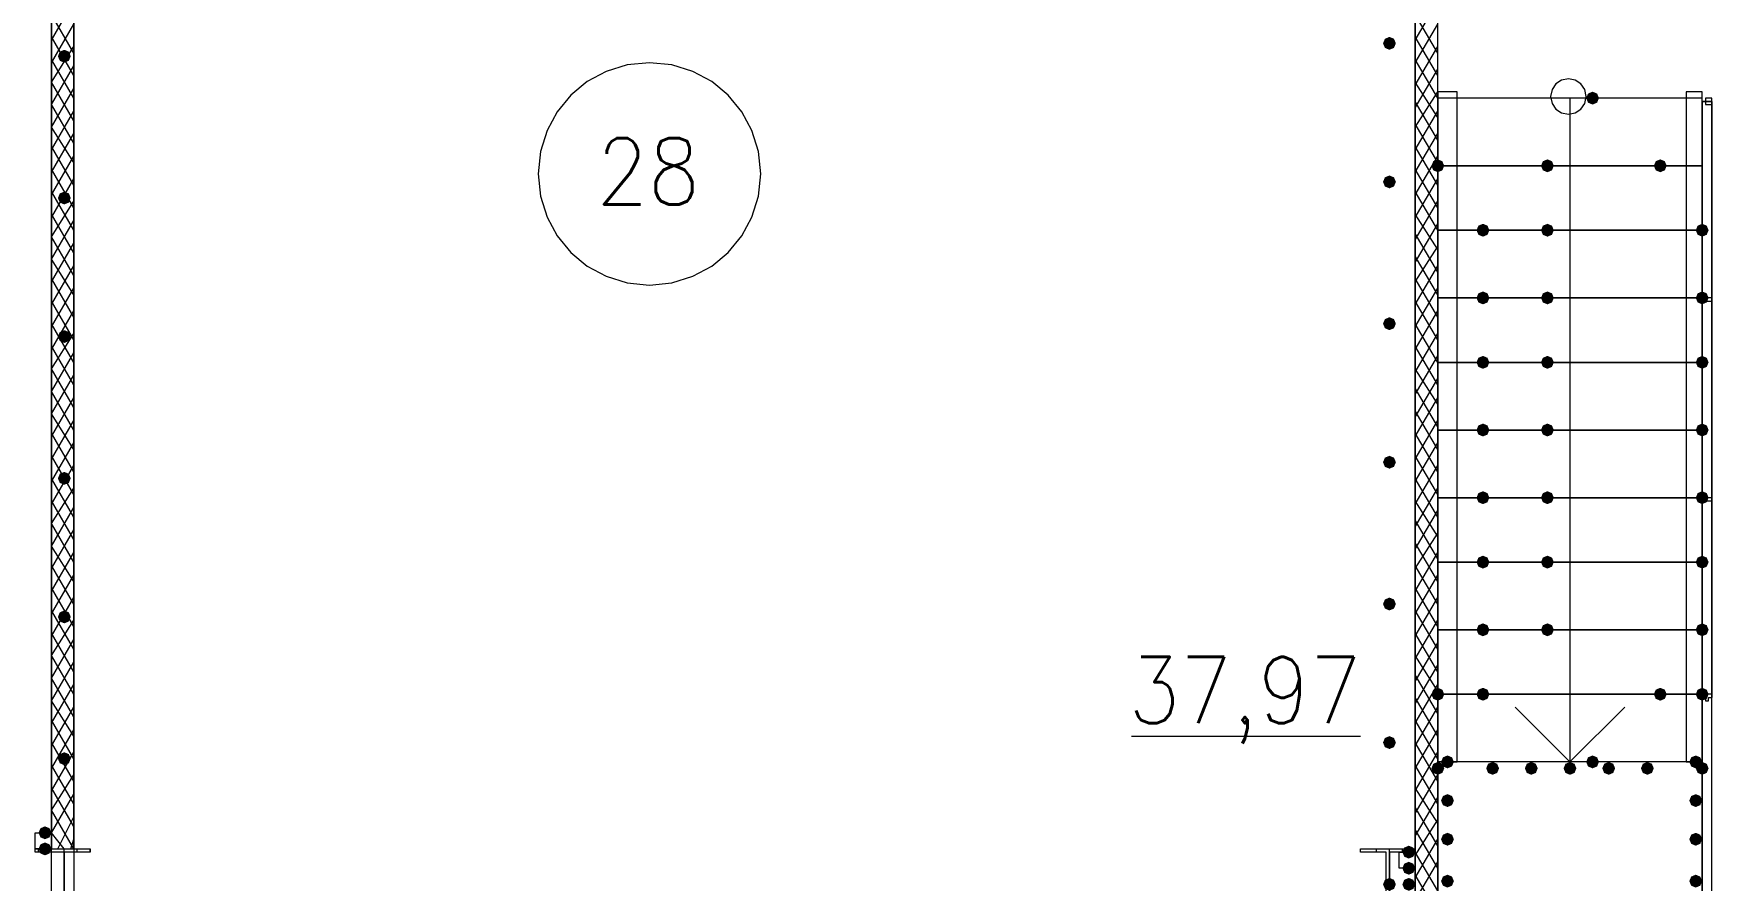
# Model space of a CAD drawing. Header units: millimetres. Extents: x 0 to 420, y 0 to 297.
# Drawn here: x 225.45 to 247.57, y 204.44 to 215.56 of the extents above; entities that cross this region are included whole.
import ezdxf

# ---------------------------------------------------------------- set-up
doc = ezdxf.new("R2010")
doc.units = ezdxf.units.MM
doc.styles.get("Standard").update_dxf_attribs({"font": 'STANDARD'})

msp = doc.modelspace()

# ---------------------------------------------------------------- hatches: boundary and pattern name
for color, points in [(7, [(243.332, 215.434333), (243.307129, 215.374537), (243.247333, 215.349667), (243.187537, 215.374537), (243.162667, 215.434333), (243.187537, 215.494129), (243.247333, 215.519), (243.307129, 215.494129)]), (7, [(225.933, 215.265), (225.908129, 215.205204), (225.848333, 215.180333), (225.788537, 215.205204), (225.763667, 215.265), (225.788537, 215.324796), (225.848333, 215.349667), (225.908129, 215.324796)]), (254, [(245.999, 214.714667), (245.974129, 214.654871), (245.914333, 214.63), (245.854537, 214.654871), (245.829667, 214.714667), (245.854537, 214.774462), (245.914333, 214.799333), (245.974129, 214.774463)]), (254, [(243.967, 213.825667), (243.942129, 213.765871), (243.882333, 213.741), (243.822538, 213.765871), (243.797667, 213.825667), (243.822537, 213.885462), (243.882333, 213.910333), (243.942129, 213.885463)]), (254, [(243.967, 213.825667), (243.942129, 213.765871), (243.882333, 213.741), (243.822538, 213.765871), (243.797667, 213.825667), (243.822537, 213.885462), (243.882333, 213.910333), (243.942129, 213.885463)]), (254, [(245.406333, 213.825667), (245.381463, 213.765871), (245.321667, 213.741), (245.261871, 213.765871), (245.237, 213.825667), (245.261871, 213.885462), (245.321667, 213.910333), (245.381462, 213.885463)]), (254, [(246.888, 213.825667), (246.863129, 213.765871), (246.803333, 213.741), (246.743538, 213.765871), (246.718667, 213.825667), (246.743537, 213.885462), (246.803333, 213.910333), (246.863129, 213.885463)]), (7, [(243.332, 213.614), (243.307129, 213.554204), (243.247333, 213.529333), (243.187537, 213.554204), (243.162667, 213.614), (243.187537, 213.673796), (243.247333, 213.698667), (243.307129, 213.673796)]), (7, [(225.933, 213.402333), (225.908129, 213.342537), (225.848333, 213.317667), (225.788537, 213.342537), (225.763667, 213.402333), (225.788537, 213.462129), (225.848333, 213.487), (225.908129, 213.462129)]), (254, [(244.559667, 212.979), (244.534796, 212.919204), (244.475, 212.894333), (244.415204, 212.919204), (244.390333, 212.979), (244.415204, 213.038796), (244.475, 213.063667), (244.534796, 213.038796)]), (254, [(245.406333, 212.979), (245.381463, 212.919204), (245.321667, 212.894333), (245.261871, 212.919204), (245.237, 212.979), (245.261871, 213.038796), (245.321667, 213.063667), (245.381462, 213.038796)]), (254, [(247.438333, 212.979), (247.413462, 212.919204), (247.353667, 212.894333), (247.293871, 212.919204), (247.269, 212.979), (247.293871, 213.038796), (247.353667, 213.063667), (247.413462, 213.038796)]), (254, [(244.559667, 212.09), (244.534796, 212.030204), (244.475, 212.005333), (244.415204, 212.030204), (244.390333, 212.09), (244.415204, 212.149796), (244.475, 212.174667), (244.534796, 212.149796)]), (254, [(245.406333, 212.09), (245.381463, 212.030204), (245.321667, 212.005333), (245.261871, 212.030204), (245.237, 212.09), (245.261871, 212.149796), (245.321667, 212.174667), (245.381462, 212.149796)]), (254, [(247.438333, 212.09), (247.413462, 212.030204), (247.353667, 212.005333), (247.293871, 212.030204), (247.269, 212.09), (247.293871, 212.149796), (247.353667, 212.174667), (247.413462, 212.149796)]), (254, [(247.438333, 212.09), (247.413462, 212.030204), (247.353667, 212.005333), (247.293871, 212.030204), (247.269, 212.09), (247.293871, 212.149796), (247.353667, 212.174667), (247.413462, 212.149796)]), (7, [(243.332, 211.751333), (243.307129, 211.691537), (243.247333, 211.666667), (243.187537, 211.691537), (243.162667, 211.751333), (243.187537, 211.811129), (243.247333, 211.836), (243.307129, 211.811129)]), (7, [(225.933, 211.582), (225.908129, 211.522204), (225.848333, 211.497333), (225.788537, 211.522204), (225.763667, 211.582), (225.788537, 211.641796), (225.848333, 211.666667), (225.908129, 211.641796)]), (254, [(244.559667, 211.243333), (244.534796, 211.183538), (244.475, 211.158667), (244.415204, 211.183538), (244.390333, 211.243333), (244.415204, 211.303129), (244.475, 211.328), (244.534796, 211.303129)]), (254, [(245.406333, 211.243333), (245.381463, 211.183538), (245.321667, 211.158667), (245.261871, 211.183538), (245.237, 211.243333), (245.261871, 211.303129), (245.321667, 211.328), (245.381462, 211.303129)]), (254, [(247.438333, 211.243333), (247.413462, 211.183538), (247.353667, 211.158667), (247.293871, 211.183538), (247.269, 211.243333), (247.293871, 211.303129), (247.353667, 211.328), (247.413462, 211.303129)]), (254, [(244.559667, 210.354333), (244.534796, 210.294537), (244.475, 210.269667), (244.415204, 210.294537), (244.390333, 210.354333), (244.415204, 210.414129), (244.475, 210.439), (244.534796, 210.414129)]), (254, [(245.406333, 210.354333), (245.381463, 210.294537), (245.321667, 210.269667), (245.261871, 210.294537), (245.237, 210.354333), (245.261871, 210.414129), (245.321667, 210.439), (245.381462, 210.414129)]), (254, [(247.438333, 210.354333), (247.413462, 210.294537), (247.353667, 210.269667), (247.293871, 210.294537), (247.269, 210.354333), (247.293871, 210.414129), (247.353667, 210.439), (247.413462, 210.414129)]), (7, [(243.332, 209.931), (243.307129, 209.871204), (243.247333, 209.846333), (243.187537, 209.871204), (243.162667, 209.931), (243.187537, 209.990796), (243.247333, 210.015667), (243.307129, 209.990796)]), (7, [(225.933, 209.719333), (225.908129, 209.659538), (225.848333, 209.634667), (225.788537, 209.659538), (225.763667, 209.719333), (225.788537, 209.779129), (225.848333, 209.804), (225.908129, 209.779129)]), (254, [(244.559667, 209.465333), (244.534796, 209.405537), (244.475, 209.380667), (244.415204, 209.405537), (244.390333, 209.465333), (244.415204, 209.525129), (244.475, 209.55), (244.534796, 209.525129)]), (254, [(245.406333, 209.465333), (245.381463, 209.405537), (245.321667, 209.380667), (245.261871, 209.405537), (245.237, 209.465333), (245.261871, 209.525129), (245.321667, 209.55), (245.381462, 209.525129)]), (254, [(247.438333, 209.465333), (247.413462, 209.405537), (247.353667, 209.380667), (247.293871, 209.405537), (247.269, 209.465333), (247.293871, 209.525129), (247.353667, 209.55), (247.413462, 209.525129)]), (254, [(247.438333, 209.465333), (247.413462, 209.405537), (247.353667, 209.380667), (247.293871, 209.405537), (247.269, 209.465333), (247.293871, 209.525129), (247.353667, 209.55), (247.413462, 209.525129)]), (254, [(244.559667, 208.618667), (244.534796, 208.558871), (244.475, 208.534), (244.415204, 208.558871), (244.390333, 208.618667), (244.415204, 208.678462), (244.475, 208.703333), (244.534796, 208.678463)]), (254, [(245.406333, 208.618667), (245.381463, 208.558871), (245.321667, 208.534), (245.261871, 208.558871), (245.237, 208.618667), (245.261871, 208.678462), (245.321667, 208.703333), (245.381462, 208.678463)]), (254, [(247.438333, 208.618667), (247.413462, 208.558871), (247.353667, 208.534), (247.293871, 208.558871), (247.269, 208.618667), (247.293871, 208.678462), (247.353667, 208.703333), (247.413462, 208.678463)]), (254, [(247.438333, 208.618667), (247.413462, 208.558871), (247.353667, 208.534), (247.293871, 208.558871), (247.269, 208.618667), (247.293871, 208.678462), (247.353667, 208.703333), (247.413462, 208.678463)]), (7, [(243.332, 208.068333), (243.307129, 208.008537), (243.247333, 207.983667), (243.187537, 208.008537), (243.162667, 208.068333), (243.187537, 208.128129), (243.247333, 208.153), (243.307129, 208.128129)]), (7, [(225.933, 207.899), (225.908129, 207.839204), (225.848333, 207.814333), (225.788537, 207.839204), (225.763667, 207.899), (225.788537, 207.958796), (225.848333, 207.983667), (225.908129, 207.958796)]), (254, [(244.559667, 207.729667), (244.534796, 207.669871), (244.475, 207.645), (244.415204, 207.669871), (244.390333, 207.729667), (244.415204, 207.789462), (244.475, 207.814333), (244.534796, 207.789463)]), (254, [(245.406333, 207.729667), (245.381463, 207.669871), (245.321667, 207.645), (245.261871, 207.669871), (245.237, 207.729667), (245.261871, 207.789462), (245.321667, 207.814333), (245.381462, 207.789463)]), (254, [(247.438333, 207.729667), (247.413462, 207.669871), (247.353667, 207.645), (247.293871, 207.669871), (247.269, 207.729667), (247.293871, 207.789462), (247.353667, 207.814333), (247.413462, 207.789463)]), (254, [(247.438333, 207.729667), (247.413462, 207.669871), (247.353667, 207.645), (247.293871, 207.669871), (247.269, 207.729667), (247.293871, 207.789462), (247.353667, 207.814333), (247.413462, 207.789463)]), (254, [(243.967, 206.883), (243.942129, 206.823204), (243.882333, 206.798333), (243.822538, 206.823204), (243.797667, 206.883), (243.822537, 206.942796), (243.882333, 206.967667), (243.942129, 206.942796)]), (254, [(243.967, 206.883), (243.942129, 206.823204), (243.882333, 206.798333), (243.822538, 206.823204), (243.797667, 206.883), (243.822537, 206.942796), (243.882333, 206.967667), (243.942129, 206.942796)]), (254, [(244.559667, 206.883), (244.534796, 206.823204), (244.475, 206.798333), (244.415204, 206.823204), (244.390333, 206.883), (244.415204, 206.942796), (244.475, 206.967667), (244.534796, 206.942796)]), (254, [(246.888, 206.883), (246.863129, 206.823204), (246.803333, 206.798333), (246.743538, 206.823204), (246.718667, 206.883), (246.743537, 206.942796), (246.803333, 206.967667), (246.863129, 206.942796)]), (254, [(247.438333, 206.883), (247.413462, 206.823204), (247.353667, 206.798333), (247.293871, 206.823204), (247.269, 206.883), (247.293871, 206.942796), (247.353667, 206.967667), (247.413462, 206.942796)]), (7, [(243.332, 206.248), (243.307129, 206.188204), (243.247333, 206.163333), (243.187537, 206.188204), (243.162667, 206.248), (243.187537, 206.307796), (243.247333, 206.332667), (243.307129, 206.307796)]), (7, [(225.933, 206.036333), (225.908129, 205.976537), (225.848333, 205.951667), (225.788537, 205.976537), (225.763667, 206.036333), (225.788537, 206.096129), (225.848333, 206.121), (225.908129, 206.096129)]), (7, [(243.967, 205.909333), (243.942129, 205.849538), (243.882333, 205.824667), (243.822538, 205.849538), (243.797667, 205.909333), (243.822537, 205.969129), (243.882333, 205.994), (243.942129, 205.969129)]), (7, [(244.094, 205.994), (244.069129, 205.934204), (244.009333, 205.909333), (243.949538, 205.934204), (243.924667, 205.994), (243.949537, 206.053796), (244.009333, 206.078667), (244.069129, 206.053796)]), (7, [(244.686667, 205.909333), (244.661796, 205.849538), (244.602, 205.824667), (244.542204, 205.849538), (244.517333, 205.909333), (244.542204, 205.969129), (244.602, 205.994), (244.661796, 205.969129)]), (7, [(245.194667, 205.909333), (245.169796, 205.849538), (245.11, 205.824667), (245.050204, 205.849538), (245.025333, 205.909333), (245.050204, 205.969129), (245.11, 205.994), (245.169796, 205.969129)]), (7, [(245.702667, 205.909333), (245.677796, 205.849538), (245.618, 205.824667), (245.558204, 205.849538), (245.533333, 205.909333), (245.558204, 205.969129), (245.618, 205.994), (245.677796, 205.969129)]), (254, [(245.999, 205.994), (245.974129, 205.934204), (245.914333, 205.909333), (245.854537, 205.934204), (245.829667, 205.994), (245.854537, 206.053796), (245.914333, 206.078667), (245.974129, 206.053796)]), (7, [(246.210667, 205.909333), (246.185796, 205.849538), (246.126, 205.824667), (246.066204, 205.849538), (246.041333, 205.909333), (246.066204, 205.969129), (246.126, 205.994), (246.185796, 205.969129)]), (7, [(246.718667, 205.909333), (246.693796, 205.849538), (246.634, 205.824667), (246.574204, 205.849538), (246.549333, 205.909333), (246.574204, 205.969129), (246.634, 205.994), (246.693796, 205.969129)]), (7, [(247.353667, 205.994), (247.328796, 205.934204), (247.269, 205.909333), (247.209204, 205.934204), (247.184333, 205.994), (247.209204, 206.053796), (247.269, 206.078667), (247.328796, 206.053796)]), (7, [(247.438333, 205.909333), (247.413462, 205.849538), (247.353667, 205.824667), (247.293871, 205.849538), (247.269, 205.909333), (247.293871, 205.969129), (247.353667, 205.994), (247.413462, 205.969129)]), (7, [(244.094, 205.486), (244.069129, 205.426204), (244.009333, 205.401333), (243.949538, 205.426204), (243.924667, 205.486), (243.949537, 205.545796), (244.009333, 205.570667), (244.069129, 205.545796)]), (7, [(247.353667, 205.486), (247.328796, 205.426204), (247.269, 205.401333), (247.209204, 205.426204), (247.184333, 205.486), (247.209204, 205.545796), (247.269, 205.570667), (247.328796, 205.545796)]), (7, [(225.679, 205.062667), (225.654129, 205.002871), (225.594333, 204.978), (225.534538, 205.002871), (225.509667, 205.062667), (225.534537, 205.122462), (225.594333, 205.147333), (225.654129, 205.122463)]), (7, [(244.094, 204.978), (244.069129, 204.918204), (244.009333, 204.893333), (243.949538, 204.918204), (243.924667, 204.978), (243.949537, 205.037796), (244.009333, 205.062667), (244.069129, 205.037796)]), (7, [(247.353667, 204.978), (247.328796, 204.918204), (247.269, 204.893333), (247.209204, 204.918204), (247.184333, 204.978), (247.209204, 205.037796), (247.269, 205.062667), (247.328796, 205.037796)]), (7, [(225.679, 204.851), (225.654129, 204.791204), (225.594333, 204.766333), (225.534538, 204.791204), (225.509667, 204.851), (225.534537, 204.910796), (225.594333, 204.935667), (225.654129, 204.910796)]), (7, [(243.586, 204.808667), (243.561129, 204.748871), (243.501333, 204.724), (243.441538, 204.748871), (243.416667, 204.808667), (243.441537, 204.868462), (243.501333, 204.893333), (243.561129, 204.868463)]), (7, [(243.586, 204.597), (243.561129, 204.537204), (243.501333, 204.512333), (243.441538, 204.537204), (243.416667, 204.597), (243.441537, 204.656796), (243.501333, 204.681667), (243.561129, 204.656796)]), (7, [(243.332, 204.385333), (243.307129, 204.325537), (243.247333, 204.300667), (243.187537, 204.325537), (243.162667, 204.385333), (243.187537, 204.445129), (243.247333, 204.47), (243.307129, 204.445129)]), (7, [(243.586, 204.385333), (243.561129, 204.325537), (243.501333, 204.300667), (243.441538, 204.325537), (243.416667, 204.385333), (243.441537, 204.445129), (243.501333, 204.47), (243.561129, 204.445129)]), (7, [(244.094, 204.427667), (244.069129, 204.367871), (244.009333, 204.343), (243.949538, 204.367871), (243.924667, 204.427667), (243.949537, 204.487462), (244.009333, 204.512333), (244.069129, 204.487463)]), (7, [(247.353667, 204.427667), (247.328796, 204.367871), (247.269, 204.343), (247.209204, 204.367871), (247.184333, 204.427667), (247.209204, 204.487462), (247.269, 204.512333), (247.328796, 204.487463)])]:
    msp.add_hatch(color=color).paths.add_polyline_path(points, flags=0)

# ---------------------------------------------------------------- linework, layer by layer
at = {"color": 7, "lineweight": 0}
for points in [[(394.335, 222.25), (260.265333, 222.25), (260.265333, 191.219667), (243.586, 191.219667), (243.586, 222.25), (109.516333, 222.25), (109.516333, 105.579333), (243.586, 105.579333), (243.586, 136.609667), (260.265333, 136.609667), (260.265333, 105.579333), (394.335, 105.579333)], [(243.586, 221.869), (243.586, 191.219667), (260.265333, 191.219667), (260.265333, 221.869), (393.954, 221.869), (393.954, 105.918), (260.265333, 105.918), (260.265333, 136.609667), (243.586, 136.609667), (243.586, 105.918), (109.897333, 105.918), (109.897333, 221.869)], [(225.975333, 204.851), (225.975333, 221.530333), (225.679, 221.530333), (225.679, 204.851)], [(243.882333, 214.799333), (243.882333, 214.714667), (243.882333, 205.994), (244.136333, 205.994), (244.136333, 214.714667), (244.136333, 214.799333)], [(247.142, 214.799333), (247.142, 214.714667), (247.142, 205.994), (247.353667, 205.994), (247.353667, 214.714667), (247.353667, 214.799333)], [(243.882333, 213.825667), (247.353667, 213.825667), (247.353667, 214.714667), (243.882333, 214.714667)], [(247.480667, 214.672333), (247.480667, 214.714667), (247.438333, 214.714667), (247.396, 214.714667), (247.396, 214.672333), (247.353667, 214.672333), (247.396, 214.672333), (247.396, 214.63), (247.438333, 214.63), (247.480667, 214.63)], [(247.353667, 206.840667), (247.353667, 214.672333), (247.480667, 214.672333), (247.480667, 206.840667), (247.480667, 214.672333), (247.353667, 214.672333), (247.353667, 206.840667), (247.353667, 204.216), (247.353667, 191.219667), (256.497667, 191.219667), (256.497667, 204.216), (256.497667, 206.840667), (256.497667, 214.672333), (256.370667, 214.672333), (256.370667, 206.840667), (256.370667, 204.216), (256.370667, 191.346667), (247.480667, 191.346667), (247.480667, 204.216), (247.480667, 206.840667), (247.480667, 214.672333), (247.353667, 214.672333)], [(247.353667, 206.840667), (247.353667, 214.672333), (247.480667, 214.672333), (247.480667, 206.840667), (247.480667, 214.672333), (247.353667, 214.672333)], [(243.882333, 212.979), (247.353667, 212.979), (247.353667, 213.825667), (243.882333, 213.825667)], [(243.882333, 212.09), (247.353667, 212.09), (247.353667, 212.979), (243.882333, 212.979)], [(243.882333, 211.243333), (247.353667, 211.243333), (247.353667, 212.09), (243.882333, 212.09)], [(247.353667, 212.047667), (247.480667, 212.047667), (247.480667, 212.09), (247.353667, 212.09)], [(243.882333, 210.354333), (247.353667, 210.354333), (247.353667, 211.243333), (243.882333, 211.243333)], [(243.882333, 209.465333), (247.353667, 209.465333), (247.353667, 210.354333), (243.882333, 210.354333)], [(243.882333, 208.618667), (247.353667, 208.618667), (247.353667, 209.465333), (243.882333, 209.465333)], [(247.353667, 209.423), (247.480667, 209.423), (247.480667, 209.465333), (247.353667, 209.465333)], [(243.882333, 207.729667), (247.353667, 207.729667), (247.353667, 208.618667), (243.882333, 208.618667)], [(247.353667, 206.883), (247.353667, 205.994), (243.882333, 205.994), (243.882333, 206.883), (247.353667, 206.883), (247.353667, 207.729667), (243.882333, 207.729667), (243.882333, 206.883)], [(247.480667, 206.840667), (247.480667, 206.883), (247.438333, 206.883), (247.396, 206.883), (247.353667, 206.840667), (247.396, 206.840667), (247.396, 206.798333), (247.438333, 206.798333), (247.438333, 206.840667)], [(243.882333, 203.411667), (247.353667, 203.411667), (247.353667, 205.994), (243.882333, 205.994)], [(225.679, 204.851), (225.467333, 204.851), (225.467333, 205.062667), (225.679, 205.062667), (225.679, 204.851), (225.467333, 204.851), (225.467333, 205.062667), (225.679, 205.062667)], [(226.187, 204.131333), (225.467333, 204.131333), (225.467333, 204.173667), (225.848333, 204.173667), (225.848333, 204.808667), (225.467333, 204.808667), (225.467333, 204.851), (226.187, 204.851), (226.187, 204.808667), (225.848333, 204.808667), (225.848333, 204.173667), (226.187, 204.173667)], [(243.586, 204.131333), (242.866333, 204.131333), (242.866333, 204.173667), (243.205, 204.173667), (243.205, 204.808667), (242.866333, 204.808667), (242.866333, 204.851), (243.586, 204.851), (243.586, 204.808667), (243.247333, 204.808667), (243.247333, 204.173667), (243.586, 204.173667)], [(243.586, 204.597), (243.374333, 204.597), (243.374333, 204.808667), (243.586, 204.808667), (243.586, 204.597), (243.374333, 204.597), (243.374333, 204.808667), (243.586, 204.808667)]]:
    msp.add_lwpolyline(points, close=True, dxfattribs=at)
at = {"color": 43, "lineweight": 0}
msp.add_lwpolyline([(208.576333, 187.748333), (225.679, 187.748333), (225.679, 222.25), (208.576333, 222.25)], close=True, dxfattribs=at)
at = {"color": 171, "lineweight": 0}
msp.add_lwpolyline([(225.975333, 204.131333), (243.586, 204.131333), (243.586, 222.25), (225.975333, 222.25)], close=True, dxfattribs=at)
at = {"color": 7, "lineweight": 0}
for points in [[(243.586, 222.25), (243.586, 204.131333)], [(243.882333, 191.219667), (243.882333, 222.25)], [(225.679, 215.476667), (225.975333, 215.984667)], [(243.586, 215.476667), (243.882333, 215.984667)], [(225.975333, 215.307333), (225.679, 215.815333)], [(225.679, 215.180333), (225.975333, 215.688333)], [(243.882333, 215.307333), (243.586, 215.815333)], [(243.586, 215.180333), (243.882333, 215.688333)], [(225.975333, 215.011), (225.679, 215.519)], [(243.882333, 215.011), (243.586, 215.519)], [(225.679, 214.926333), (225.975333, 215.392)], [(225.975333, 214.714667), (225.679, 215.222667)], [(243.586, 214.884), (243.882333, 215.392)], [(243.882333, 214.714667), (243.586, 215.222667)], [(225.679, 214.63), (225.975333, 215.138)], [(234.992333, 213.719833), (234.962661, 214.014177), (234.877561, 214.288329), (234.742905, 214.536416), (234.564566, 214.752566), (234.348416, 214.930905), (234.100329, 215.065561), (233.826177, 215.150661), (233.531833, 215.180333), (233.23749, 215.150661), (232.963338, 215.065561), (232.715251, 214.930905), (232.499101, 214.752566), (232.320762, 214.536416), (232.186106, 214.288329), (232.101005, 214.014177), (232.071333, 213.719833)], [(243.586, 214.587667), (243.882333, 215.095667)], [(225.975333, 214.418333), (225.679, 214.926333)], [(225.679, 214.333667), (225.975333, 214.841667)], [(243.882333, 214.460667), (243.586, 214.926333)], [(243.586, 214.333667), (243.882333, 214.799333)], [(245.829667, 214.735791), (245.811397, 214.826429), (245.761515, 214.900441), (245.687512, 214.950348), (245.596876, 214.968667), (245.506238, 214.950397), (245.432225, 214.900515), (245.382319, 214.826512), (245.364, 214.735876)], [(225.975333, 214.122), (225.679, 214.63)], [(243.882333, 214.164333), (243.586, 214.672333)], [(243.882333, 214.714667), (243.882333, 213.825667)], [(245.364, 214.735876), (245.38227, 214.645238), (245.432151, 214.571225), (245.506155, 214.521319), (245.596791, 214.503), (245.687429, 214.52127), (245.761441, 214.571151), (245.811348, 214.645155), (245.829667, 214.735791)], [(245.618, 214.714667), (245.618, 213.825667), (245.618, 206.883), (245.618, 205.994), (246.337667, 206.713667)], [(225.679, 214.037333), (225.975333, 214.545333)], [(243.586, 214.037333), (243.882333, 214.545333)], [(243.882333, 213.868), (243.586, 214.376)], [(225.975333, 213.868), (225.679, 214.333667)], [(225.679, 213.741), (225.975333, 214.249)], [(243.586, 213.741), (243.882333, 214.249)], [(225.975333, 213.571667), (225.679, 214.079667)], [(225.679, 213.444667), (225.975333, 213.952667)], [(243.882333, 213.571667), (243.586, 214.079667)], [(243.586, 213.444667), (243.882333, 213.952667)], [(225.975333, 213.275333), (225.679, 213.783333)], [(232.071333, 213.719833), (232.101005, 213.42549), (232.186106, 213.151338), (232.320762, 212.903251), (232.499101, 212.687101), (232.715251, 212.508762), (232.963338, 212.374106), (233.23749, 212.289005), (233.531833, 212.259333), (233.826177, 212.289005), (234.100329, 212.374106), (234.348416, 212.508762), (234.564566, 212.687101), (234.742905, 212.903251), (234.877561, 213.151338), (234.962661, 213.42549), (234.992333, 213.719833)], [(243.882333, 213.275333), (243.586, 213.783333)], [(225.679, 213.148333), (225.975333, 213.656333)], [(225.975333, 212.979), (225.679, 213.487)], [(243.586, 213.148333), (243.882333, 213.656333)], [(243.882333, 212.979), (243.586, 213.487)], [(225.679, 212.894333), (225.975333, 213.36)], [(243.586, 212.852), (243.882333, 213.36)], [(225.975333, 212.682667), (225.679, 213.190667)], [(225.679, 212.598), (225.975333, 213.106)], [(243.882333, 212.725), (243.586, 213.190667)], [(243.586, 212.555667), (243.882333, 213.063667)], [(225.975333, 212.386333), (225.679, 212.894333)], [(225.679, 212.301667), (225.975333, 212.809667)], [(243.882333, 212.428667), (243.586, 212.936667)], [(243.882333, 212.979), (247.353667, 212.979)], [(225.975333, 212.132333), (225.679, 212.598)], [(243.586, 212.301667), (243.882333, 212.767333)], [(243.882333, 212.132333), (243.586, 212.640333)], [(225.679, 212.005333), (225.975333, 212.513333)], [(243.586, 212.005333), (243.882333, 212.513333)], [(225.975333, 211.836), (225.679, 212.344)], [(225.679, 211.709), (225.975333, 212.217)], [(243.882333, 211.836), (243.586, 212.344)], [(243.586, 211.709), (243.882333, 212.217)], [(225.975333, 211.539667), (225.679, 212.047667)], [(225.679, 211.412667), (225.975333, 211.920667)], [(243.882333, 211.539667), (243.586, 212.047667)], [(243.586, 211.412667), (243.882333, 211.920667)], [(243.882333, 212.09), (247.353667, 212.09)], [(225.975333, 211.243333), (225.679, 211.751333)], [(243.882333, 211.243333), (243.586, 211.751333)], [(225.679, 211.158667), (225.975333, 211.624333)], [(243.586, 211.116333), (243.882333, 211.624333)], [(225.975333, 210.947), (225.679, 211.455)], [(225.679, 210.862333), (225.975333, 211.370333)], [(243.882333, 210.947), (243.586, 211.455)], [(243.586, 210.82), (243.882333, 211.328)], [(243.882333, 211.243333), (247.353667, 211.243333)], [(225.975333, 210.650667), (225.679, 211.158667)], [(225.679, 210.566), (225.975333, 211.074)], [(243.882333, 210.693), (243.586, 211.158667)], [(243.586, 210.523667), (243.882333, 211.031667)], [(225.975333, 210.354333), (225.679, 210.862333)], [(243.882333, 210.396667), (243.586, 210.904667)], [(225.679, 210.269667), (225.975333, 210.777667)], [(243.586, 210.269667), (243.882333, 210.777667)], [(243.882333, 210.100333), (243.586, 210.608333)], [(225.975333, 210.100333), (225.679, 210.566)], [(225.679, 209.973333), (225.975333, 210.481333)], [(243.586, 209.973333), (243.882333, 210.481333)], [(243.882333, 210.354333), (247.353667, 210.354333)], [(225.975333, 209.804), (225.679, 210.312)], [(225.679, 209.677), (225.975333, 210.185)], [(243.882333, 209.804), (243.586, 210.312)], [(243.586, 209.677), (243.882333, 210.185)], [(225.975333, 209.507667), (225.679, 210.015667)], [(243.882333, 209.507667), (243.586, 210.015667)], [(225.679, 209.380667), (225.975333, 209.888667)], [(225.975333, 209.211333), (225.679, 209.719333)], [(243.586, 209.380667), (243.882333, 209.888667)], [(243.882333, 209.211333), (243.586, 209.719333)], [(225.679, 209.126667), (225.975333, 209.592333)], [(243.586, 209.084333), (243.882333, 209.592333)], [(225.975333, 208.915), (225.679, 209.423)], [(225.679, 208.830333), (225.975333, 209.338333)], [(243.882333, 208.957333), (243.586, 209.423)], [(243.586, 208.788), (243.882333, 209.296)], [(243.882333, 209.465333), (247.353667, 209.465333)], [(225.975333, 208.618667), (225.679, 209.126667)], [(225.679, 208.534), (225.975333, 209.042)], [(243.882333, 208.661), (243.586, 209.169)], [(225.975333, 208.364667), (225.679, 208.830333)], [(243.586, 208.534), (243.882333, 208.999667)], [(243.882333, 208.364667), (243.586, 208.872667)], [(225.679, 208.237667), (225.975333, 208.745667)], [(243.586, 208.237667), (243.882333, 208.745667)], [(243.882333, 208.618667), (247.353667, 208.618667)], [(225.975333, 208.068333), (225.679, 208.576333)], [(225.679, 207.941333), (225.975333, 208.449333)], [(243.882333, 208.068333), (243.586, 208.576333)], [(243.586, 207.941333), (243.882333, 208.449333)], [(225.975333, 207.772), (225.679, 208.28)], [(225.679, 207.645), (225.975333, 208.153)], [(243.882333, 207.772), (243.586, 208.28)], [(243.586, 207.645), (243.882333, 208.153)], [(225.975333, 207.475667), (225.679, 207.983667)], [(243.882333, 207.475667), (243.586, 207.983667)], [(225.679, 207.391), (225.975333, 207.856667)], [(243.586, 207.348667), (243.882333, 207.856667)], [(243.882333, 207.729667), (247.353667, 207.729667)], [(225.975333, 207.179333), (225.679, 207.687333)], [(225.679, 207.094667), (225.975333, 207.602667)], [(243.882333, 207.179333), (243.586, 207.687333)], [(243.586, 207.052333), (243.882333, 207.560333)], [(225.975333, 206.883), (225.679, 207.391)], [(225.679, 206.798333), (225.975333, 207.306333)], [(243.882333, 206.925333), (243.586, 207.391)], [(243.586, 206.756), (243.882333, 207.264)], [(225.975333, 206.586667), (225.679, 207.094667)], [(243.882333, 206.629), (243.586, 207.137)], [(225.679, 206.502), (225.975333, 207.01)], [(243.586, 206.502), (243.882333, 207.01)], [(243.882333, 206.332667), (243.586, 206.840667)], [(243.882333, 206.883), (247.353667, 206.883)], [(247.353667, 206.883), (243.882333, 206.883)], [(247.353667, 206.840667), (247.353667, 204.216)], [(247.353667, 206.840667), (247.353667, 204.216)], [(247.353667, 206.840667), (247.353667, 204.216)], [(247.353667, 206.840667), (247.353667, 204.216)], [(247.480667, 204.216), (247.480667, 206.840667)], [(247.480667, 204.216), (247.480667, 206.840667)], [(247.480667, 204.216), (247.480667, 206.840667)], [(247.480667, 204.216), (247.480667, 206.840667)], [(225.975333, 206.332667), (225.679, 206.798333)], [(225.679, 206.205667), (225.975333, 206.713667)], [(243.586, 206.205667), (243.882333, 206.713667)], [(245.618, 205.994), (244.898333, 206.713667)], [(225.975333, 206.036333), (225.679, 206.544333)], [(225.679, 205.909333), (225.975333, 206.417333)], [(243.882333, 206.036333), (243.586, 206.544333)], [(243.586, 205.909333), (243.882333, 206.417333)], [(225.975333, 205.74), (225.679, 206.248)], [(239.860667, 206.332667), (242.866333, 206.332667)], [(243.882333, 205.74), (243.586, 206.248)], [(225.679, 205.613), (225.975333, 206.121)], [(225.975333, 205.443667), (225.679, 205.951667)], [(243.586, 205.613), (243.882333, 206.121)], [(243.882333, 205.443667), (243.586, 205.951667)], [(225.679, 205.359), (225.975333, 205.824667)], [(243.586, 205.316667), (243.882333, 205.824667)], [(225.975333, 205.147333), (225.679, 205.655333)], [(225.679, 205.062667), (225.975333, 205.570667)], [(243.882333, 205.189667), (243.586, 205.655333)], [(243.586, 205.020333), (243.882333, 205.528333)], [(225.975333, 204.851), (225.679, 205.359)], [(225.763667, 204.851), (225.975333, 205.274333)], [(243.882333, 204.893333), (243.586, 205.401333)], [(225.848333, 204.851), (225.679, 205.062667)], [(243.586, 204.766333), (243.882333, 205.232)], [(243.882333, 204.597), (243.586, 205.105)], [(225.509667, 204.808667), (225.509667, 204.851)], [(225.679, 204.808667), (225.679, 204.851)], [(225.848333, 204.131333), (225.848333, 204.851)], [(225.933, 204.851), (225.975333, 204.978)], [(226.017667, 204.808667), (226.017667, 204.851)], [(226.187, 204.808667), (226.187, 204.851)], [(242.866333, 204.808667), (242.866333, 204.851)], [(243.078, 204.808667), (243.078, 204.851)], [(243.247333, 204.131333), (243.247333, 204.851)], [(243.416667, 204.808667), (243.416667, 204.851)], [(243.586, 204.47), (243.882333, 204.978)], [(243.586, 204.808667), (243.586, 204.851)], [(243.882333, 204.300667), (243.586, 204.808667)], [(243.586, 204.173667), (243.882333, 204.681667)], [(243.882333, 204.004333), (243.586, 204.512333)]]:
    msp.add_lwpolyline(points, dxfattribs=at)
at = {"color": 254, "lineweight": 0}
msp.add_lwpolyline([(243.586, 221.869), (109.897333, 221.869), (109.897333, 105.918), (243.586, 105.918), (243.586, 136.609667), (260.265333, 136.609667), (260.265333, 105.918), (393.954, 105.918), (393.954, 221.869), (260.265333, 221.869), (260.265333, 191.219667), (243.586, 191.219667)], close=True, dxfattribs=at)

# ---------------------------------------------------------------- texts
at = {"color": 7, "char_height": 0.872032, "attachment_point": 1}
for s, insert, width in [('28', (232.833333, 214.189696), 1.06581689), ('37,97', (239.818333, 207.374036), 2.76143467)]:
    msp.add_mtext(s, dxfattribs=dict(at, insert=insert, width=width))

doc.saveas('drawing.dxf')
